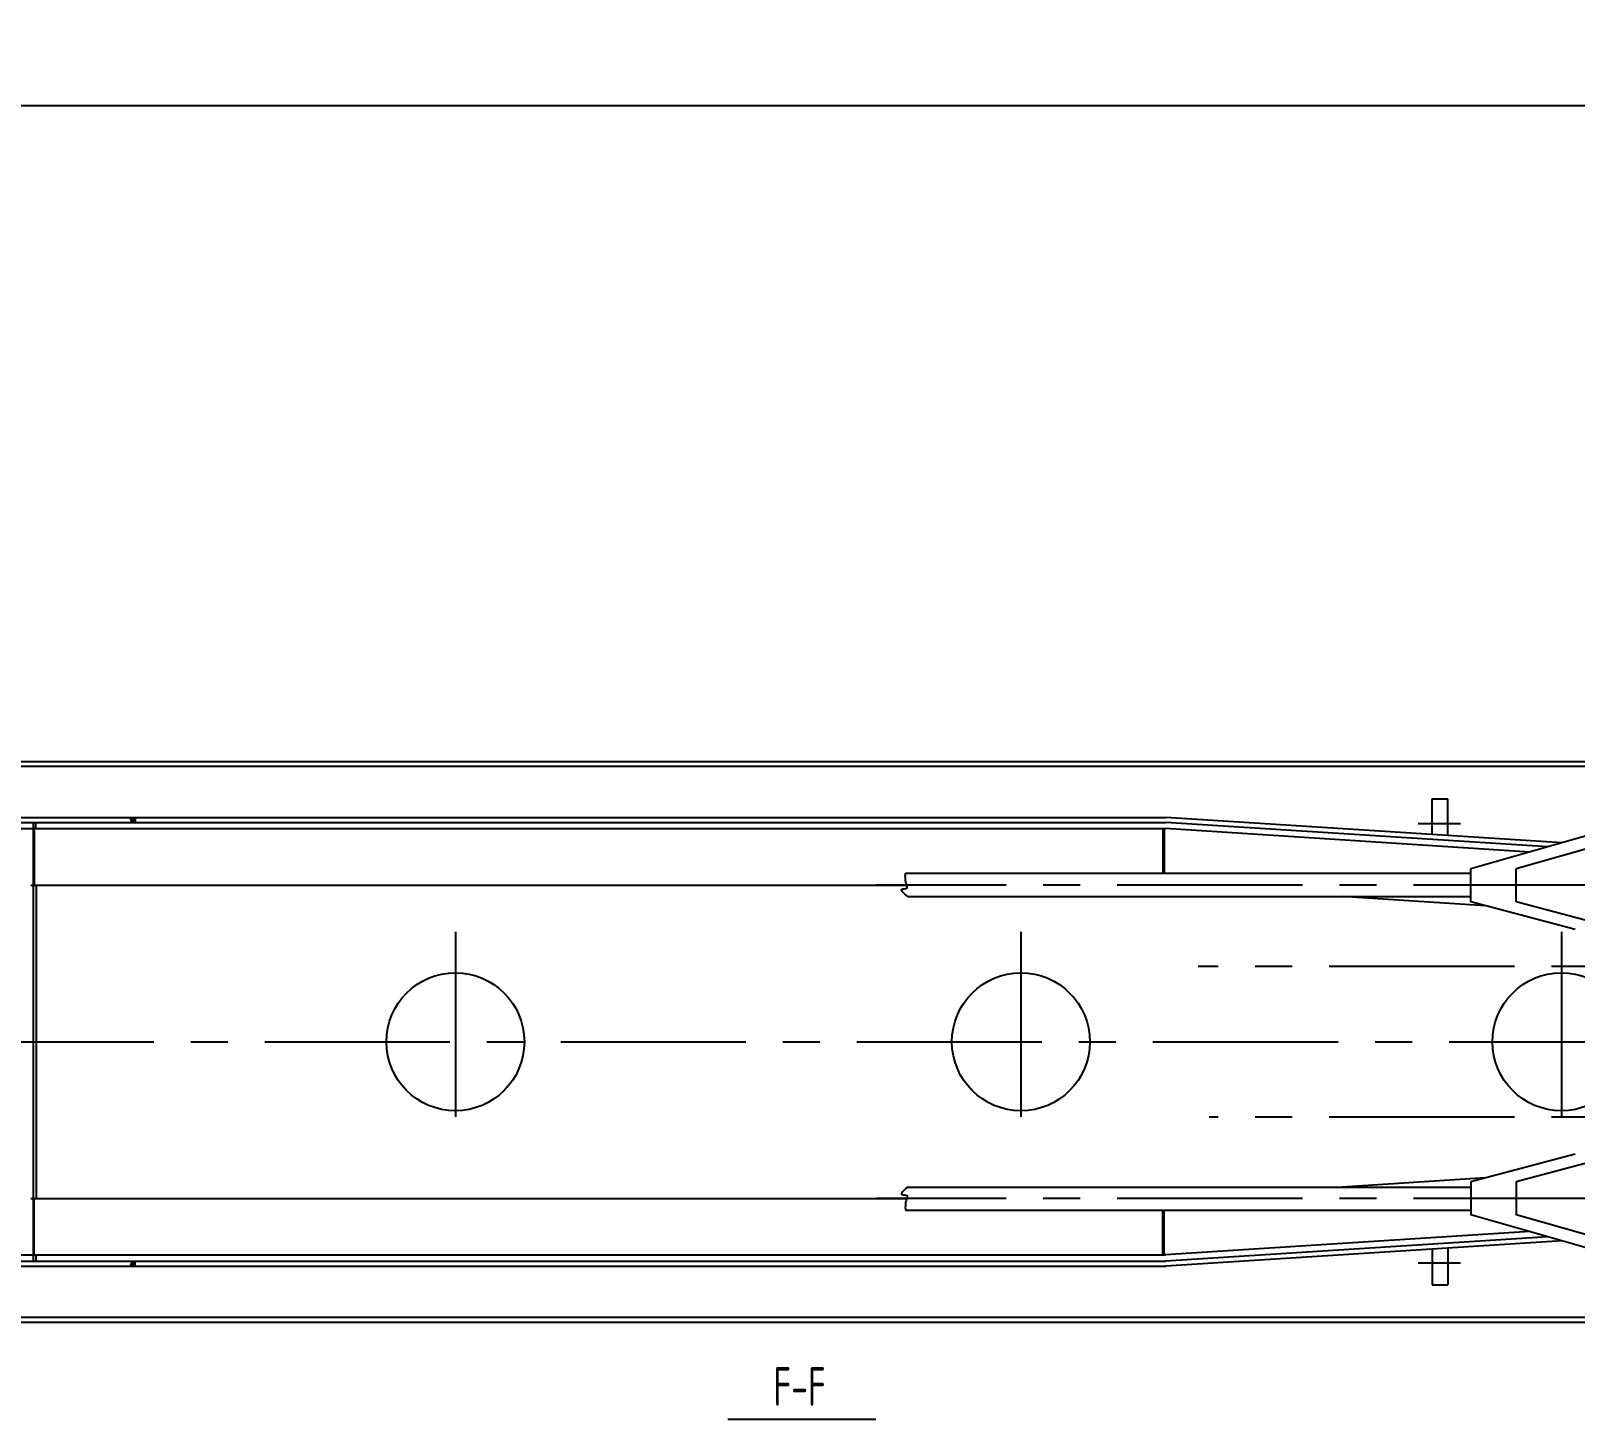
# Model space of a CAD drawing. Header units: millimetres. Extents: x -44903 to -2851, y -697 to 17820.
# Drawn here: x -31400 to -25141, y 5796 to 11422 of the extents above; entities that cross this region are included whole.
import ezdxf

# ---------------------------------------------------------------- set-up
doc = ezdxf.new("R2010")
doc.units = ezdxf.units.MM
doc.header["$LTSCALE"] = 600
doc.linetypes.add('G', pattern=[2, 1.25, -0.25, 0.25, -0.25])
for name, color, linetype in [('01', 7, 'Continuous'), ('02', 1, 'Continuous'), ('05', 142, 'G'), ('08', 1, 'Continuous'), ('11', 3, 'Continuous')]:
    doc.layers.add(name, color=color, linetype=linetype)
doc.styles.get("Standard").update_dxf_attribs({"font": 'isocp', "width": 0.707, "bigfont": 'intecad.shx'})
doc.dimstyles.new('INTE', dxfattribs={"dimscale": 60, "dimtxt": 3.5, "dimasz": 3, "dimexe": 3, "dimexo": 0, "dimgap": 1, "dimtad": 1, "dimdec": 3, "dimdsep": 46, "dimtxsty": 'Standard', "dimcen": 0, "dimclrd": 1, "dimclre": 1, "dimclrt": 3, "dimaunit": 1, "dimadec": 0, "dimazin": 0, "dimtfac": 1, "dimtdec": 3, "dimtmove": 0, "dimatfit": 0, "dimfxl": 1, "dimarcsym": 0})

# ---------------------------------------------------------------- blocks, each defined once
blk = doc.blocks.new('*D92')
at = {"layer": '08', "color": 1, "lineweight": -2}
for p, q in [((-40743.2, 6807.1), (-40743.2, 11299.3)), ((-23065.2, 8334.9), (-23065.2, 11299.3)), ((-40563.2, 11119.3), (-23245.2, 11119.3))]:
    blk.add_line(p, q, dxfattribs=at)
at = {"layer": '08', "color": 1}
for points in [[(-40563.2, 11149.3), (-40563.2, 11089.3), (-40743.2, 11119.3)], [(-23245.2, 11149.3), (-23245.2, 11089.3), (-23065.2, 11119.3)]]:
    blk.add_solid(points, dxfattribs=at)
at = {"layer": 'DEFPOINTS', "color": 0}
for p in [(-23065.2, 11119.3), (-23065.2, 8334.9), (-40743.2, 6807.1)]:
    blk.add_point(p, dxfattribs=at)
at = {"layer": '08', "color": 3, "insert": (-32007.2, 11284.3), "char_height": 210, "attachment_point": 5}
blk.add_mtext('17678%%P0.5', dxfattribs=at)

msp = doc.modelspace()

# ---------------------------------------------------------------- hatches: boundary and pattern name
at = {"layer": '01'}
for points in [[(-30988.8524, 8213.969), (-30977.7041, 8213.969), (-30977.7041, 8233.969), (-30996.7696, 8233.969)], [(-30996.7696, 6415.969), (-30977.7041, 6415.969), (-30977.7041, 6435.969), (-30988.8524, 6435.969)]]:
    msp.add_hatch(color=256, dxfattribs=at).paths.add_polyline_path(points)

# ---------------------------------------------------------------- linework, layer by layer
at = {"layer": '01', "color": 7, "linetype": 'Continuous'}
for p, q in [((-36286.5771, 8461.469), (-24779.4305, 8461.469)), ((-33453.7044, 8441.469), (-24775.2938, 8441.469)), ((-25720.5031, 8164.9308), (-25720.5031, 8309.8899)), ((-25720.5031, 8309.8899), (-25656.5031, 8309.8899)), ((-25720.5031, 8164.9308), (-25720.5031, 8309.8899)), ((-25720.5031, 8309.8899), (-25656.5031, 8309.8899)), ((-25656.5031, 8160.8361), (-25656.5031, 8309.8899)), ((-25656.5031, 8160.8361), (-25656.5031, 8309.8899)), ((-35547.9544, 8213.969), (-26800.2044, 8213.969)), ((-25251.6414, 8114.8922), (-26800.2044, 8213.969)), ((-25194.0474, 8131.2482), (-26799.5653, 8233.969)), ((-33329.53, 8188.969), (-26800.2044, 8188.969)), ((-26812.1491, 8188.969), (-26812.1491, 8007.7813)), ((-26806.2044, 8188.969), (-26806.2044, 8007.7813)), ((-25324.4561, 8094.2136), (-26801.8007, 8189.02)), ((-25090.2129, 8160.736), (-25563.8822, 8026.2194)), ((-24957.5986, 8146.3178), (-25380.4974, 8026.2194)), ((-25563.8822, 7892.5194), (-25563.8822, 8026.2194)), ((-25380.4974, 7892.5194), (-25380.4974, 8026.2194)), ((-31399.7227, 7959.969), (-27849.5659, 7959.969)), ((-27855.3958, 8007.7813), (-25563.8822, 8007.7813)), ((-27845.8706, 7913.7813), (-25563.8822, 7913.7813)), ((-25140.9835, 7780.2505), (-25563.8822, 7892.5194)), ((-24957.5986, 7780.2505), (-25380.4974, 7892.5194)), ((-25140.9835, 6869.6875), (-25563.8822, 6757.4186)), ((-24957.5986, 6869.6875), (-25380.4974, 6757.4186)), ((-27845.8706, 6736.1567), (-25563.8822, 6736.1567)), ((-25563.8822, 6757.4186), (-25563.8822, 6623.7186)), ((-25380.4974, 6757.4186), (-25380.4974, 6623.7186)), ((-31399.7227, 6689.969), (-27849.5659, 6689.969)), ((-27855.3958, 6642.1567), (-25563.8822, 6642.1567)), ((-26812.1491, 6460.969), (-26812.1491, 6642.1567)), ((-26806.2044, 6460.969), (-26806.2044, 6642.1567)), ((-26806.2044, 6460.969), (-26806.2044, 6642.1567)), ((-25090.2129, 6489.202), (-25563.8822, 6623.7186)), ((-24957.5986, 6503.6202), (-25380.4974, 6623.7186)), ((-25324.4561, 6555.7244), (-26801.0058, 6460.969)), ((-25251.6414, 6535.0458), (-26800.2044, 6435.969)), ((-25194.0474, 6518.6898), (-26799.5653, 6415.969)), ((-33329.53, 6460.969), (-26801.0058, 6460.969)), ((-25720.5031, 6485.0072), (-25720.5031, 6340.0481)), ((-25656.5031, 6489.1019), (-25656.5031, 6340.0481)), ((-35547.9544, 6435.969), (-26800.2044, 6435.969)), ((-25720.5031, 6340.0481), (-25656.5031, 6340.0481)), ((-33453.7044, 6208.469), (-24775.2938, 6208.469)), ((-33733.2044, 6188.469), (-24779.4305, 6188.469))]:
    msp.add_line(p, q, dxfattribs=at)
at = {"layer": '01'}
for p, q in [((-35613.2044, 8233.969), (-26799.5653, 8233.969)), ((-31389.7044, 8188.969), (-31389.7044, 8213.969)), ((-31380.2044, 8188.969), (-31380.2044, 8213.969)), ((-30988.8524, 8213.969), (-30996.7696, 8233.969)), ((-30977.7041, 8233.969), (-30977.7041, 8213.969)), ((-31389.7044, 6435.969), (-31389.7044, 8188.969)), ((-31386.5243, 8188.969), (-31386.5243, 7959.969)), ((-31377.2044, 6689.969), (-31377.2044, 7959.969)), ((-25503.9896, 7876.6194), (-26084.5896, 7913.7813)), ((-25503.9896, 6773.3186), (-26084.5896, 6736.1567)), ((-31386.5243, 6460.969), (-31386.5243, 6689.969)), ((-31380.2044, 6460.969), (-31380.2044, 6435.969)), ((-35613.2044, 6415.969), (-26799.5653, 6415.969)), ((-30988.8524, 6435.969), (-30996.7696, 6415.969)), ((-30977.7041, 6415.969), (-30977.7041, 6435.969)), ((-28574.8891, 5795.732), (-27974.538, 5795.732))]:
    msp.add_line(p, q, dxfattribs=at)
at = {"layer": '01', "color": 7, "linetype": 'Continuous'}
for centre in [(-29679.2044, 7324.969), (-27387.2044, 7324.969), (-25196.2044, 7324.969)]:
    msp.add_circle(centre, 279.5, dxfattribs=at)
at = {"layer": '02'}
for points in [[(-27845.8706, 7913.7813), (-27868.8493, 7943.8874), (-27849.1866, 7948.0242), (-27852.2912, 7967.6742), (-27855.3958, 7985.2558), (-27855.3958, 8007.7813)], [(-27845.8706, 6736.1567), (-27868.8493, 6706.0506), (-27849.1866, 6701.9138), (-27852.2912, 6682.2638), (-27855.3958, 6664.6822), (-27855.3958, 6642.1567)]]:
    msp.add_spline(points, degree=3, dxfattribs=at)
at = {"layer": '05'}
for p, q in [((-25777.6741, 8210.2029), (-25605.3821, 8210.2029)), ((-21787.3039, 7630.169), (-26669.377, 7630.169)), ((-41251.862, 7324.969), (-21569.7872, 7324.969)), ((-21787.3039, 7019.769), (-26623.9465, 7019.769)), ((-25777.6741, 6429.0481), (-25605.3821, 6429.0481))]:
    msp.add_line(p, q, dxfattribs=at)
at = {"layer": '05', "color": 142, "linetype": 'G'}
for p, q in [((-22646.5591, 7959.969), (-27972.1472, 7959.969)), ((-29679.2044, 7770.7542), (-29679.2044, 6932.6637)), ((-27387.2044, 7770.7542), (-27387.2044, 6932.6637)), ((-25196.2044, 7770.7542), (-25196.2044, 6932.6637)), ((-22646.5591, 6689.969), (-27972.1472, 6689.969))]:
    msp.add_line(p, q, dxfattribs=at)

# ---------------------------------------------------------------- texts
at = {"layer": '11', "insert": (-28389.9219, 6006.5394), "char_height": 157.5, "width": 1718.787, "attachment_point": 1}
msp.add_mtext('F-F\\P ', dxfattribs=at)

# ---------------------------------------------------------------- dimensions: what is measured, and where the dimension line sits
at = {"layer": '08'}
dim = msp.add_linear_dim(base=(-23065.2044, 11119.3447), p1=(-40743.2044, 6807.1295), p2=(-23065.2044, 8334.9129), angle=0, text='<>%%P0.5', dimstyle='INTE', dxfattribs=at)
dim.commit()
dim.dimension.update_dxf_attribs({"geometry": '*D92', "text_midpoint": (-32007.1897, 11119.3447), "dimtype": 160})

doc.saveas('drawing.dxf')
